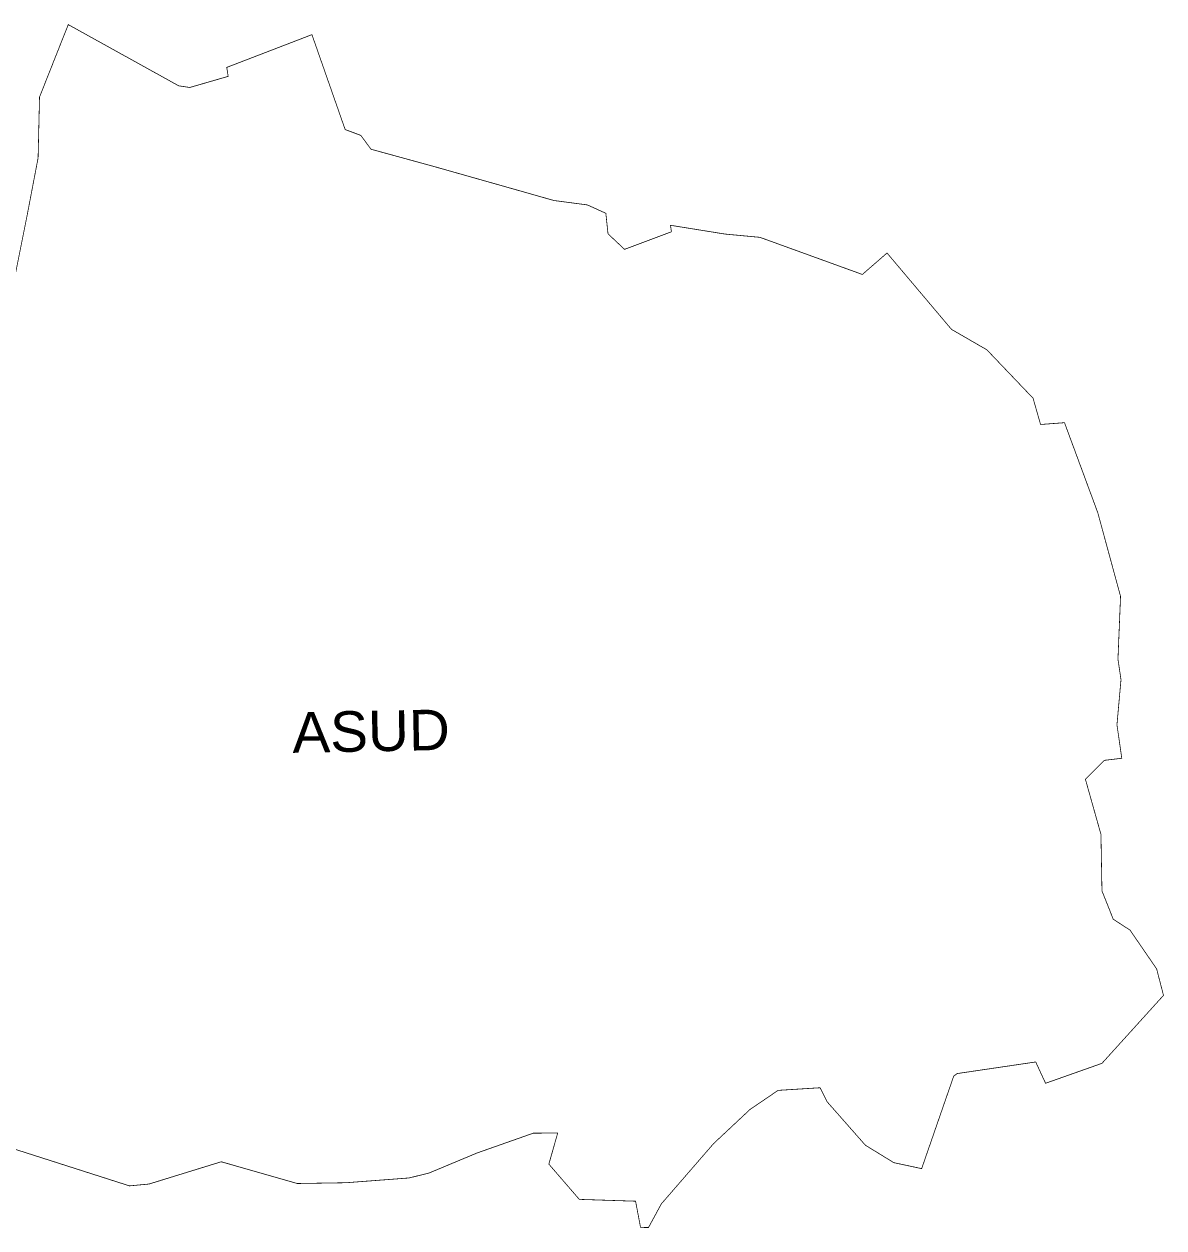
# Model space of a CAD drawing. Header units: metres. Extents: x 298833 to 304942, y 1965748 to 1969260.
# Drawn here: x 301888 to 304942, y 1966034 to 1969260 of the extents above; entities that cross this region are included whole.
import ezdxf

# ---------------------------------------------------------------- set-up
doc = ezdxf.new("R2010")
doc.units = ezdxf.units.M
doc.header["$MEASUREMENT"] = 0
doc.layers.add('VILLAGE NAME', color=250, linetype='Continuous')
doc.styles.get("Standard").update_dxf_attribs({"font": 'arial.ttf'})

msp = doc.modelspace()

# ---------------------------------------------------------------- linework, layer by layer
at = {"color": 6, "const_width": 2}
for points in [[(301929.2, 1969064.8), (302006.2, 1969259), (302302.2, 1969094.9), (302331.9, 1969090.5), (302434.8, 1969120.3), (302430.9, 1969144.3), (302659.2, 1969232.1), (302748.2, 1968977.8), (302790.1, 1968962.1), (302817.6, 1968924.9), (302897.2, 1968903.1), (302981.5, 1968880), (303186.3, 1968822), (303307.7, 1968787.5), (303397.4, 1968775.7), (303446.8, 1968753.3), (303452.6, 1968698.3), (303496.9, 1968656.6), (303622.5, 1968703.7), (303620.1, 1968721.1), (303766, 1968697.6), (303859.8, 1968688.8), (304134.2, 1968589.3), (304200.3, 1968646.8), (304373.1, 1968442.1), (304467.9, 1968387.3), (304591.6, 1968257.7), (304611.8, 1968187.2), (304675.9, 1968192), (304765, 1967951), (304826.1, 1967726.5), (304819.2, 1967558), (304827.3, 1967503.2), (304816.5, 1967382.3), (304829.4, 1967292.5), (304783, 1967287), (304732, 1967236.1), (304773.6, 1967088.5), (304776.3, 1966937.1), (304806.5, 1966861.2), (304851.6, 1966831.8), (304922.8, 1966728), (304941.2, 1966657), (304776.3, 1966474.8), (304625.2, 1966421.4), (304598.8, 1966478.5), (304388.2, 1966447.4), (304379, 1966440.5), (304293.1, 1966192.6), (304218.3, 1966208.7), (304142.3, 1966255.4), (304039.9, 1966371.7), (304020.8, 1966409.4), (303908.4, 1966402.4), (303833.2, 1966351.2), (303735.6, 1966259.8), (303595.5, 1966098.1), (303561.1, 1966034.7), (303539.8, 1966035.1), (303526.5, 1966105.3), (303375.7, 1966110.2), (303294.1, 1966204.7), (303317.8, 1966287.9), (303252.6, 1966287.7), (303102.1, 1966234.7), (302972.7, 1966180.7), (302919.5, 1966167.6), (302750.4, 1966154.8), (302620.1, 1966152.7), (302416.2, 1966211), (302222.6, 1966151.3), (302170.2, 1966146.4), (302003, 1966199.9), (301815.8, 1966259.8)], [(301798.3, 1968259.1), (301895, 1968742.6), (301925.4, 1968901.7), (301929.2, 1969064.8)]]:
    msp.add_lwpolyline(points, dxfattribs=at)

# ---------------------------------------------------------------- texts
at = {"layer": 'VILLAGE NAME', "insert": (302605.6, 1967415.7), "char_height": 108.75, "attachment_point": 1, "rotation": 1.1028}
msp.add_mtext_dynamic_manual_height_columns('ASUD', width=1571.314, gutter_width=543.7, heights=[250.4], dxfattribs=at)

doc.saveas('drawing.dxf')
